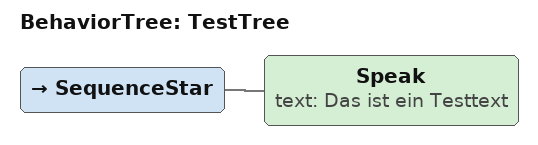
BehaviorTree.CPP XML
<root main_tree_to_execute = "TestTree" >
<BehaviorTree ID="TestTree">
                <SequenceStar>
                        <Speak	text="Das ist ein Testtext"/>
                </SequenceStar>
</BehaviorTree>
</root>
